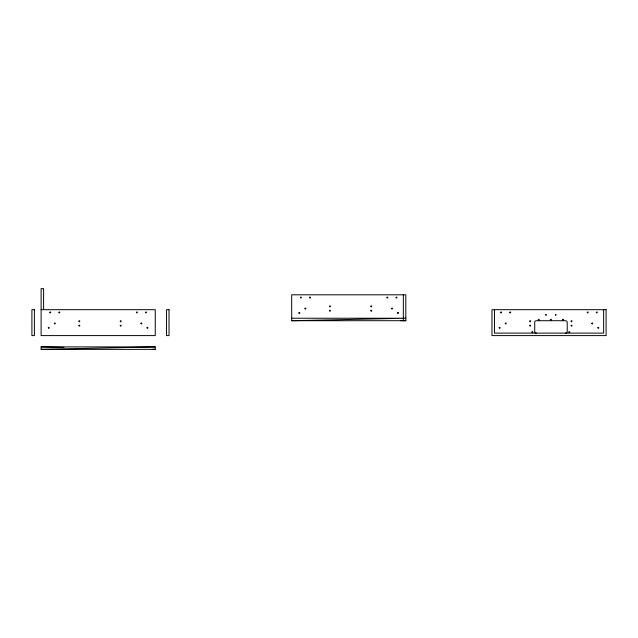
<?xml version="1.0" encoding="UTF-8"?>
<svg xmlns="http://www.w3.org/2000/svg" width="638" height="638" viewBox="0 0 638 638"><rect width="100%" height="100%" fill="white"/><g stroke="black" fill="none" stroke-linecap="round" stroke-linejoin="round"><path stroke-width="0.96" d="M291.694 320.715L405.816 320.715L405.816 294.804L291.694 294.804L291.694 320.715L405.816 318.234L291.694 318.234M41.119 349.377L155.241 346.897L155.241 349.377L41.119 349.377L41.119 346.897L155.241 346.897M41.119 309.685L155.241 309.685L155.241 335.596L41.119 335.596L41.119 288.623L43.599 288.623L43.599 309.55M400.855 320.603L405.816 320.715M41.119 346.897L63.944 347.399M152.259 349.313L155.241 349.377M603.62 309.685L603.62 333.116L494.458 333.116L494.458 309.685M403.336 294.804L403.336 320.715M536.359 333.116A1.651 1.651 0 0 1 534.708 331.465L534.708 322.365A1.651 1.651 0 0 1 536.359 320.715L565.579 320.715A1.651 1.651 0 0 1 567.23 322.365L567.23 331.465A1.651 1.651 0 0 1 565.579 333.116M49.82 312.301C50.498 314.406 51.455 310.818 49.82 312.301M48.305 327.733C48.982 329.838 49.939 326.249 48.305 327.733M54.366 323.322C55.043 325.428 56.008 321.839 54.366 323.322M58.919 312.301C59.589 314.406 60.554 310.818 58.919 312.301M78.905 321.121C79.575 323.227 80.54 319.638 78.905 321.121M78.905 325.532C79.575 327.637 80.54 324.048 78.905 325.532M120.247 321.121C120.925 323.227 121.89 319.638 120.247 321.121M120.247 325.532C120.925 327.637 121.89 324.048 120.247 325.532M136.373 312.301C137.05 314.406 138.015 310.818 136.373 312.301M140.926 323.322C141.596 325.428 142.561 321.839 140.926 323.322M145.472 312.301C146.142 314.406 147.107 310.818 145.472 312.301M146.987 327.733C147.665 329.838 148.622 326.249 146.987 327.733M300.394 297.412C301.072 299.517 302.037 295.928 300.394 297.412M298.879 312.851C299.557 314.957 300.522 311.368 298.879 312.851M304.948 308.441C305.618 310.546 306.583 306.958 304.948 308.441M309.494 297.412C310.172 299.517 311.129 295.928 309.494 297.412M329.479 306.232C330.157 308.337 331.114 304.749 329.479 306.232M329.479 310.65C330.157 312.756 331.114 309.159 329.479 310.65M370.83 306.232C371.499 308.337 372.464 304.749 370.83 306.232M370.83 310.65C371.499 312.756 372.464 309.159 370.83 310.65M386.955 297.412C387.625 299.517 388.59 295.928 386.955 297.412M391.501 308.441C392.179 310.546 393.136 306.958 391.501 308.441M396.046 297.412C396.724 299.517 397.689 295.928 396.046 297.412M397.562 312.851C398.24 314.957 399.205 311.368 397.562 312.851M500.678 312.301C501.356 314.406 502.321 310.818 500.678 312.301M499.163 327.733C499.841 329.838 500.806 326.249 499.163 327.733M505.232 323.322C505.902 325.428 506.867 321.839 505.232 323.322M509.778 312.301C510.456 314.406 511.413 310.818 509.778 312.301M529.763 321.121C530.441 323.227 531.398 319.638 529.763 321.121M529.763 325.532C530.441 327.637 531.398 324.048 529.763 325.532M531.972 332.007C532.642 334.113 533.607 330.524 531.972 332.007M538.312 319.606C538.982 321.712 539.947 318.123 538.312 319.606M545.745 314.813C546.256 316.392 546.973 313.705 545.745 314.813M550.435 319.606C551.112 321.712 552.077 318.123 550.435 319.606M555.395 314.813C555.897 316.392 556.623 313.705 555.395 314.813M562.564 319.606C563.242 321.712 564.199 318.123 562.564 319.606M568.905 332.007C569.582 334.113 570.539 330.524 568.905 332.007M571.114 321.121C571.784 323.227 572.749 319.638 571.114 321.121M571.114 325.532C571.784 327.637 572.749 324.048 571.114 325.532M587.239 312.301C587.909 314.406 588.874 310.818 587.239 312.301M591.785 323.322C592.463 325.428 593.42 321.839 591.785 323.322M596.331 312.301C597.009 314.406 597.973 310.818 596.331 312.301M597.846 327.733C598.524 329.838 599.489 326.249 597.846 327.733M34.38 309.685L31.9 309.685L31.9 335.596L34.38 335.596L34.38 309.685M169.022 309.685L166.542 309.685L166.542 335.596L169.022 335.596L169.022 309.685M606.1 309.685L491.978 309.685L491.978 335.596L606.1 335.596L606.1 309.685"/></g></svg>
